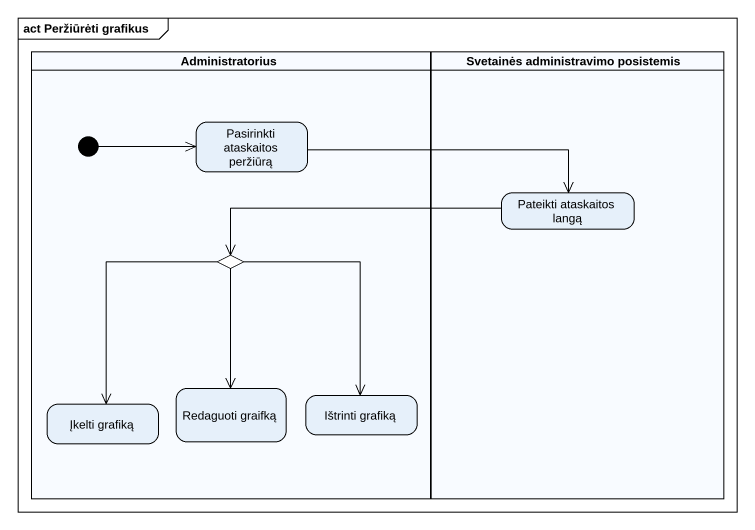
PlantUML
@startuml
mainframe act Peržiūrėti grafikus
hide empty description
state Administratorius <<partition>> {
  state "Pasirinkti ataskaitos peržiūrą" as Pasirinkti_ataskaitos
  state choice1 <<choice>>
  state "Redaguoti graifką" as Redaguoti_graifką
  state "Įkelti grafiką" as Įkelti_grafiką
  state "Ištrinti grafiką" as Ištrinti_grafiką
  [*] -right-> Pasirinkti_ataskaitos
}
state "Svetainės administravimo posistemis" as Svetainės_administravimo <<partition>> {
  state "Pateikti ataskaitos langą" as Pateikti_ataskaitos_langą
}
Pasirinkti_ataskaitos -right-> Pateikti_ataskaitos_langą
Pateikti_ataskaitos_langą -left-> choice1
choice1 --> Redaguoti_graifką
choice1 --> Įkelti_grafiką
choice1 --> Ištrinti_grafiką
@enduml
